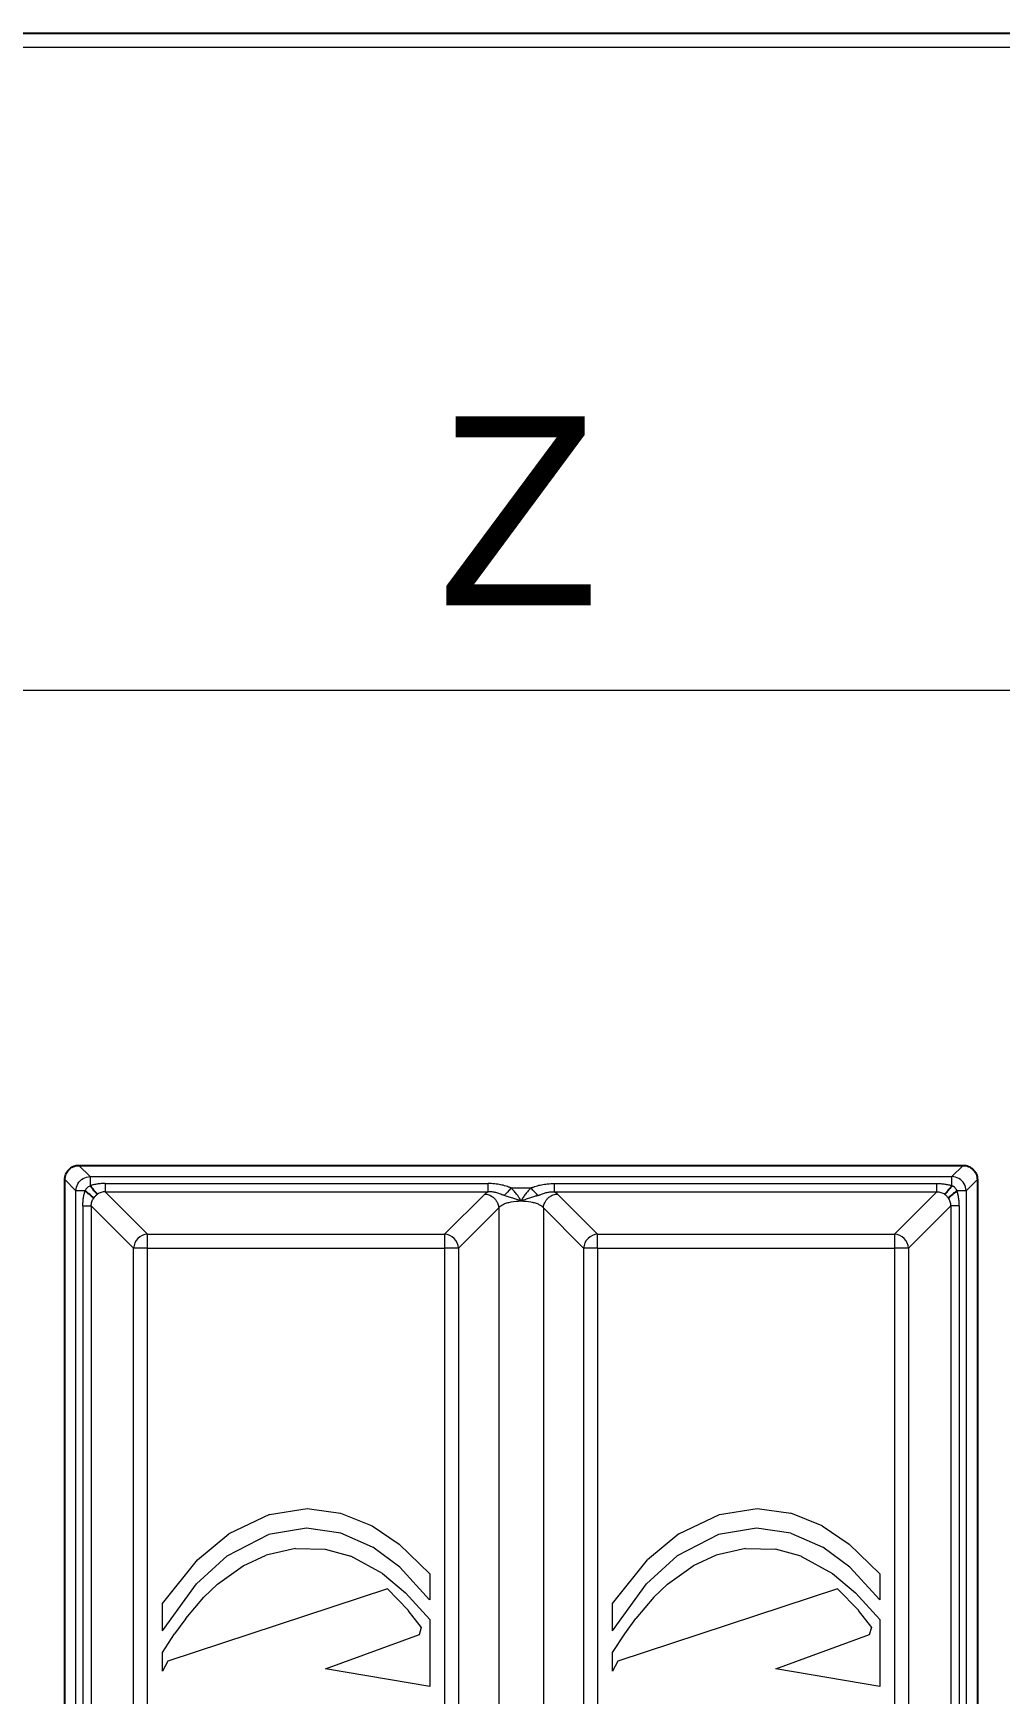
# Model space of a CAD drawing. Header units: millimetres. Extents: x 0 to 1486, y 0 to 1051.
# Drawn here: x 238 to 271.6, y 357.2 to 414.9 of the extents above; entities that cross this region are included whole.
import ezdxf

# ---------------------------------------------------------------- set-up
doc = ezdxf.new("R2010")
doc.units = ezdxf.units.MM
doc.header["$LTSCALE"] = 1.25
for name, color, linetype, lineweight, true_color in [('Bemaßungen(DIN)', 7, 'Continuous', 5, 0x262659), ('Detailkreislinien(DIN)', 7, 'Continuous', 9, 0x262659), ('Sichtbare Kanten(DIN)', 7, 'Continuous', 25, 0x262659), ('Sichtbare tangentiale Kanten(DIN)', 7, 'Continuous', 15, 0x1a1a3e), ('Skizziergeometrie(DIN)', 7, 'Continuous', 9, 0x262659)]:
    doc.layers.add(name, color=color, linetype=linetype, lineweight=lineweight, true_color=true_color)
doc.styles.add('Aktuell-DINGroßer Text', font='arial.ttf')
doc.dimstyles.new('STANDARD-DIN', dxfattribs={"dimscale": 1.25, "dimtxt": 5.25, "dimasz": 2.5, "dimexe": 3.175, "dimexo": 0, "dimgap": 0.8, "dimtad": 1, "dimrnd": 1e-08, "dimtxsty": 'Aktuell-DINGroßer Text', "dimcen": 0.09, "dimdle": 10, "dimclrd": 256, "dimclre": 256, "dimclrt": 256, "dimazin": 2, "dimtfac": 0.666667, "dimtmove": 0, "dimatfit": 3, "dimfxl": 1, "dimtolj": 1, "dimlwd": 25, "dimlwe": 25, "dimarcsym": 0})

# ---------------------------------------------------------------- blocks, each defined once
blk = doc.blocks.new('2DDetail0')
at = {"layer": 'Detailkreislinien(DIN)', "flags": 128}
blk.add_lwpolyline([(180.526, 245.112), (227.022, 245.112), (227.022, 313.674), (180.526, 313.674), (180.526, 245.112)], dxfattribs=at)
at = {"layer": 'Detailkreislinien(DIN)', "insert": (201.684, 316.049), "char_height": 5.25, "attachment_point": 7, "style": 'Aktuell-DINGroßer Text'}
blk.add_mtext('Z', dxfattribs=at)
blk = doc.blocks.new('_DotSmall')
at = {"color": 0, "linetype": 'ByBlock', "const_width": 0.5}
blk.add_lwpolyline([(-0.0625, 0, 1), (0.0625, 0, 1)], format="xyb", close=True, dxfattribs=at)
blk = doc.blocks.new('*D136')
at = {"layer": 'Bemaßungen(DIN)', "color": 250, "linetype": 'Continuous', "lineweight": 25, "true_color": 0x3f3f3f, "transparency": 16777216}
for p, q in [((208.748, 414.949), (151.03, 414.949)), ((154.998, 349.649), (154.998, 411.824)), ((254.998, 349.649), (151.03, 349.649))]:
    blk.add_line(p, q, dxfattribs=at)
at = {"layer": 'Bemaßungen(DIN)', "color": 250, "linetype": 'Continuous', "true_color": 0x3f3f3f, "transparency": 16777216}
blk.add_solid([(154.478, 411.824), (155.519, 411.824), (154.998, 414.949)], dxfattribs=at)
at = {"layer": 'Defpoints', "color": 0, "linetype": 'Continuous', "transparency": 16777216}
for p in [(154.998, 414.949), (208.748, 414.949), (254.998, 349.649)]:
    blk.add_point(p, dxfattribs=at)
at = {"layer": 'Bemaßungen(DIN)', "color": 250, "linetype": 'Continuous', "lineweight": 25, "true_color": 0x3f3f3f, "transparency": 16777216, "xscale": 3.125, "yscale": 3.125, "zscale": 3.125, "rotation": 270}
blk.add_blockref('_DotSmall', (154.998, 349.649), dxfattribs=at)
at = {"layer": 'Bemaßungen(DIN)', "color": 179, "linetype": 'Continuous', "lineweight": 25, "true_color": 0x262659, "transparency": 16777216, "insert": (146.111, 373.77), "char_height": 6.5625, "attachment_point": 1, "rotation": 90, "style": 'Aktuell-DINGroßer Text'}
blk.add_mtext('\\A1;65,3', dxfattribs=at)

msp = doc.modelspace()

# ---------------------------------------------------------------- linework, layer by layer
at = {"layer": 'Sichtbare Kanten(DIN)'}
for p, q in [((208.7485, 414.9489), (1080.7485, 414.9489)), ((239.6286, 375.5839), (270.3683, 375.5839)), ((239.1335, 324.209), (239.1335, 375.0887)), ((270.8635, 375.0887), (270.8635, 324.209))]:
    msp.add_line(p, q, dxfattribs=at)
for points, knots in [([(239.1335, 375.0887), (239.1335, 375.1527), (239.1459, 375.2171), (239.1937, 375.335), (239.2287, 375.3887), (239.3168, 375.4796), (239.3697, 375.5163), (239.4593, 375.5557), (239.4923, 375.5662), (239.5597, 375.5803), (239.5942, 375.5839), (239.6286, 375.5839)], [0, 0, 0, 0, 0.019193526, 0.019193526, 0.038166014, 0.038166014, 0.057250771, 0.057250771, 0.067667509, 0.067667509, 0.078108379, 0.078108379, 0.078108379, 0.078108379]), ([(270.3683, 375.5839), (270.4323, 375.5839), (270.4967, 375.5714), (270.6146, 375.5237), (270.6683, 375.4887), (270.7592, 375.4006), (270.7959, 375.3476), (270.8353, 375.258), (270.8458, 375.225), (270.8598, 375.1577), (270.8635, 375.1232), (270.8635, 375.0887)], [0, 0, 0, 0, 0.019193526, 0.019193526, 0.038166014, 0.038166014, 0.057250771, 0.057250771, 0.067667509, 0.067667509, 0.078108379, 0.078108379, 0.078108379, 0.078108379]), ([(240.0187, 374.8777), (240.0304, 374.8618), (240.042, 374.8462), (240.0536, 374.831), (240.0681, 374.8119), (240.0825, 374.7934), (240.0965, 374.7756), (240.105, 374.7649), (240.1133, 374.7546), (240.1215, 374.7445), (240.1379, 374.7243), (240.1537, 374.7054), (240.1687, 374.6881), (240.1838, 374.6708), (240.198, 374.655), (240.2112, 374.641), (240.2178, 374.634), (240.2241, 374.6275), (240.2302, 374.6215), (240.2402, 374.6114), (240.2495, 374.6026), (240.2579, 374.5953), (240.2647, 374.5894), (240.2708, 374.5845), (240.2763, 374.5805)], [-1.0769104, -1.0769104, -1.0769104, -1.0769104, -0.9572537, -0.9572537, -0.9572537, -0.8077, -0.8077, -0.8077, -0.7179403, -0.7179403, -0.7179403, -0.5384552, -0.5384552, -0.5384552, -0.3589701, -0.3589701, -0.3589701, -0.2692104, -0.2692104, -0.2692104, -0.1196567, -0.1196567, -0.1196567, 0, 0, 0, 0]), ([(269.9782, 374.8777), (269.9666, 374.8618), (269.9549, 374.8462), (269.9433, 374.831), (269.9288, 374.8119), (269.9145, 374.7934), (269.9004, 374.7756), (269.892, 374.7649), (269.8836, 374.7546), (269.8754, 374.7445), (269.859, 374.7243), (269.8432, 374.7054), (269.8282, 374.6881), (269.8131, 374.6708), (269.7989, 374.655), (269.7857, 374.641), (269.7791, 374.634), (269.7728, 374.6275), (269.7668, 374.6215), (269.7567, 374.6114), (269.7474, 374.6026), (269.739, 374.5953), (269.7323, 374.5894), (269.7261, 374.5845), (269.7206, 374.5805)], [-1.0769104, -1.0769104, -1.0769104, -1.0769104, -0.9572537, -0.9572537, -0.9572537, -0.8077, -0.8077, -0.8077, -0.7179403, -0.7179403, -0.7179403, -0.5384552, -0.5384552, -0.5384552, -0.3589701, -0.3589701, -0.3589701, -0.2692104, -0.2692104, -0.2692104, -0.1196567, -0.1196567, -0.1196567, 0, 0, 0, 0]), ([(239.8397, 374.6986), (239.8555, 374.687), (239.8711, 374.6753), (239.8864, 374.6637), (239.9054, 374.6492), (239.924, 374.6349), (239.9417, 374.6208), (239.9524, 374.6124), (239.9628, 374.604), (239.9728, 374.5958), (239.993, 374.5794), (240.0119, 374.5636), (240.0292, 374.5486), (240.0466, 374.5335), (240.0623, 374.5193), (240.0763, 374.5061), (240.0833, 374.4995), (240.0898, 374.4932), (240.0959, 374.4872), (240.1059, 374.4771), (240.1147, 374.4678), (240.122, 374.4594), (240.1279, 374.4527), (240.1328, 374.4465), (240.1368, 374.441)], [-1.0769104, -1.0769104, -1.0769104, -1.0769104, -0.9572537, -0.9572537, -0.9572537, -0.8077, -0.8077, -0.8077, -0.7179403, -0.7179403, -0.7179403, -0.5384552, -0.5384552, -0.5384552, -0.3589701, -0.3589701, -0.3589701, -0.2692104, -0.2692104, -0.2692104, -0.1196567, -0.1196567, -0.1196567, 0, 0, 0, 0]), ([(270.1573, 374.6986), (270.1414, 374.687), (270.1258, 374.6753), (270.1106, 374.6637), (270.0915, 374.6492), (270.073, 374.6349), (270.0552, 374.6208), (270.0445, 374.6124), (270.0342, 374.604), (270.0241, 374.5958), (270.0039, 374.5794), (269.985, 374.5636), (269.9677, 374.5486), (269.9504, 374.5335), (269.9346, 374.5193), (269.9206, 374.5061), (269.9136, 374.4995), (269.9071, 374.4932), (269.9011, 374.4872), (269.891, 374.4771), (269.8822, 374.4678), (269.8749, 374.4594), (269.869, 374.4527), (269.8641, 374.4465), (269.8601, 374.441)], [-1.0769104, -1.0769104, -1.0769104, -1.0769104, -0.9572537, -0.9572537, -0.9572537, -0.8077, -0.8077, -0.8077, -0.7179403, -0.7179403, -0.7179403, -0.5384552, -0.5384552, -0.5384552, -0.3589701, -0.3589701, -0.3589701, -0.2692104, -0.2692104, -0.2692104, -0.1196567, -0.1196567, -0.1196567, 0, 0, 0, 0])]:
    msp.add_open_spline(points, degree=3, knots=knots, dxfattribs=at)
at = {"layer": 'Sichtbare tangentiale Kanten(DIN)'}
for p, q in [((1080.7485, 414.4489), (208.7485, 414.4489)), ((239.6286, 375.5839), (240.0187, 375.1938)), ((270.3683, 375.5839), (269.9782, 375.1938)), ((239.1335, 375.0887), (239.5236, 374.6986)), ((240.0187, 375.1938), (269.9782, 375.1938)), ((240.5416, 374.9529), (253.85, 374.9529)), ((240.5416, 374.9529), (240.5416, 374.6613)), ((253.85, 374.6613), (253.85, 374.9529)), ((254.651, 374.7977), (255.3458, 374.7977)), ((256.147, 374.9529), (269.4553, 374.9529)), ((256.147, 374.9529), (256.147, 374.6613)), ((269.4553, 374.6613), (269.4553, 374.9529)), ((270.8635, 375.0887), (270.4734, 374.6986)), ((239.5236, 324.5991), (239.5236, 374.6986)), ((239.8397, 374.6986), (239.5236, 374.6986)), ((239.7644, 374.1758), (239.7644, 325.122)), ((239.7644, 374.1758), (240.056, 374.1758)), ((240.056, 374.1758), (241.5271, 372.7047)), ((240.056, 374.1758), (240.056, 325.122)), ((240.5416, 374.6613), (242.0126, 373.1903)), ((240.5416, 374.6613), (253.85, 374.6613)), ((252.3365, 373.1903), (253.7361, 374.588)), ((256.147, 374.6613), (269.4553, 374.6613)), ((257.6604, 373.1903), (256.2608, 374.588)), ((269.4553, 374.6613), (267.9843, 373.1903)), ((269.9409, 374.1758), (268.4699, 372.7047)), ((269.9409, 374.1758), (269.9409, 325.122)), ((270.2325, 374.1758), (269.9409, 374.1758)), ((270.2325, 374.1758), (270.2325, 325.122)), ((270.4734, 374.6986), (270.4734, 324.5991)), ((252.8221, 372.7047), (254.2216, 374.1024)), ((254.2216, 374.1024), (254.2216, 325.1953)), ((255.7753, 374.1024), (255.7753, 325.1953)), ((257.1749, 372.7047), (255.7753, 374.1024)), ((242.0126, 373.1903), (252.3365, 373.1903)), ((242.0126, 372.7047), (242.0126, 373.1903)), ((252.3365, 373.1903), (252.3365, 372.7047)), ((257.6604, 372.7047), (257.6604, 373.1903)), ((257.6604, 373.1903), (267.9843, 373.1903)), ((267.9843, 373.1903), (267.9843, 372.7047)), ((242.0126, 372.7047), (241.5271, 372.7047)), ((241.5271, 326.593), (241.5271, 372.7047)), ((242.0126, 372.7047), (252.3365, 372.7047)), ((242.0126, 326.593), (242.0126, 372.7047)), ((252.3365, 372.7047), (252.3365, 326.593)), ((252.8221, 372.7047), (252.3365, 372.7047)), ((252.8221, 372.7047), (252.8221, 326.593)), ((257.1749, 372.7047), (257.1749, 326.593)), ((257.6604, 372.7047), (257.1749, 372.7047)), ((257.6604, 372.7047), (267.9843, 372.7047)), ((257.6604, 372.7047), (257.6604, 326.593)), ((267.9843, 372.7047), (267.9843, 326.593)), ((268.4699, 372.7047), (267.9843, 372.7047)), ((268.4699, 372.7047), (268.4699, 326.593))]:
    msp.add_line(p, q, dxfattribs=at)
for centre, major_axis, ratio, start_param, end_param in [((254.6511, 374.7977), (-0.3343, -0.3717), 0.0000692, 4.7125872, 5.493443), ((255.3457, 374.7976), (-0.3344, 0.3717), 0.0000692, 3.9311732, 4.7123471), ((254.7928, 374.5295), (1.094, 0.0179), 0.2634519, 2.6053414, 2.8754525), ((255.2041, 374.5295), (1.094, -0.0179), 0.2634519, 0.2661401, 0.5362513), ((242.0126, 372.7047), (0.3536, 0.3536), 0.9446321, 0.8138776, 2.327715), ((252.3365, 372.7047), (-0.3533, 0.3538), 0.9445654, 3.9561594, 5.4699263), ((257.6604, 372.7047), (-0.3533, -0.3538), 0.9445654, 3.9548516, 5.4686186), ((267.9843, 372.7047), (-0.3536, 0.3536), 0.9446321, 3.9554703, 5.4693077)]:
    msp.add_ellipse(centre, major_axis=major_axis, ratio=ratio, start_param=start_param, end_param=end_param, dxfattribs=at)
for points in [[(239.5236, 374.6986), (239.5249, 374.7843), (239.5728, 374.9554), (239.7619, 375.1445), (239.933, 375.1924), (240.0187, 375.1938)], [(270.4734, 374.6986), (270.472, 374.7843), (270.4241, 374.9554), (270.235, 375.1445), (270.0639, 375.1924), (269.9782, 375.1938)]]:
    msp.add_open_spline(points, degree=3, dxfattribs=at)
for points, knots in [([(239.8397, 374.6986), (239.848, 374.7157), (239.8669, 374.7511), (239.9079, 374.8041), (239.9626, 374.8484), (239.9996, 374.8683), (240.0187, 374.8777)], [0, 0, 0, 0, 0.06385433, 0.1271103, 0.18750841, 0.25908506, 0.25908506, 0.25908506, 0.25908506]), ([(240.0187, 375.1938), (240.0187, 375.1872), (240.0187, 375.1568), (240.0187, 375.0657), (240.0187, 374.9643), (240.0187, 374.8981), (240.0187, 374.8777)], [0, 0, 0, 0, 0.14235484, 0.28470968, 0.42706452, 0.48919907, 0.48919907, 0.48919907, 0.48919907]), ([(240.5416, 374.9529), (240.5299, 374.9528), (240.5182, 374.9528), (240.5065, 374.9526), (240.4948, 374.9524), (240.4831, 374.9521), (240.4715, 374.9516), (240.4482, 374.9508), (240.425, 374.9496), (240.4019, 374.948), (240.3559, 374.9448), (240.3105, 374.9399), (240.2664, 374.9335), (240.2221, 374.9271), (240.1791, 374.9191), (240.1377, 374.9097), (240.117, 374.905), (240.0968, 374.9), (240.0769, 374.8946), (240.067, 374.892), (240.0572, 374.8892), (240.0475, 374.8864), (240.0378, 374.8835), (240.0282, 374.8806), (240.0187, 374.8777)], [0, 0, 0, 0, 0.03321382, 0.03321382, 0.03321382, 0.06641125, 0.06641125, 0.06641125, 0.13277377, 0.13277377, 0.13277377, 0.26517816, 0.26517816, 0.26517816, 0.3981672, 0.3981672, 0.3981672, 0.46455773, 0.46455773, 0.46455773, 0.4977404, 0.4977404, 0.4977404, 0.53089995, 0.53089995, 0.53089995, 0.53089995]), ([(254.651, 374.7977), (254.644, 374.8005), (254.637, 374.8032), (254.63, 374.806), (254.623, 374.8087), (254.616, 374.8115), (254.6089, 374.8142), (254.5948, 374.8197), (254.5805, 374.8251), (254.566, 374.8304), (254.5372, 374.841), (254.5077, 374.8512), (254.4774, 374.8609), (254.4741, 374.8619), (254.4708, 374.863), (254.4674, 374.864), (254.4092, 374.8822), (254.3478, 374.8982), (254.2833, 374.9113), (254.2204, 374.9241), (254.1546, 374.9341), (254.087, 374.941), (254.0824, 374.9415), (254.0777, 374.942), (254.073, 374.9424), (254.0365, 374.9459), (253.9995, 374.9485), (253.9622, 374.9503), (253.9436, 374.9512), (253.9249, 374.9518), (253.9062, 374.9522), (253.8875, 374.9526), (253.8687, 374.9527), (253.85, 374.9529)], [0, 0, 0, 0, 0.02582867, 0.02582867, 0.02582867, 0.05159429, 0.05159429, 0.05159429, 0.10298265, 0.10298265, 0.10298265, 0.20556131, 0.20556131, 0.20556131, 0.21674073, 0.21674073, 0.21674073, 0.4126769, 0.4126769, 0.4126769, 0.60355799, 0.60355799, 0.60355799, 0.61667445, 0.61667445, 0.61667445, 0.71946381, 0.71946381, 0.71946381, 0.77085238, 0.77085238, 0.77085238, 0.82223246, 0.82223246, 0.82223246, 0.82223246]), ([(254.9985, 374.3455), (254.9928, 374.356), (254.987, 374.3664), (254.981, 374.3767), (254.9751, 374.3871), (254.969, 374.3973), (254.9629, 374.4076), (254.9506, 374.428), (254.9381, 374.4483), (254.9253, 374.4685), (254.9076, 374.4966), (254.8894, 374.5246), (254.87, 374.5515), (254.8615, 374.5633), (254.8528, 374.575), (254.8441, 374.5865), (254.8151, 374.6246), (254.7846, 374.6614), (254.7524, 374.6967), (254.7363, 374.7144), (254.7198, 374.7316), (254.7029, 374.7485), (254.6945, 374.7569), (254.686, 374.7652), (254.6773, 374.7734), (254.6686, 374.7816), (254.6598, 374.7896), (254.651, 374.7977)], [0, 0, 0, 0, 0.03587341, 0.03587341, 0.03587341, 0.0717053, 0.0717053, 0.0717053, 0.1433193, 0.1433193, 0.1433193, 0.24303135, 0.24303135, 0.24303135, 0.28653169, 0.28653169, 0.28653169, 0.42986377, 0.42986377, 0.42986377, 0.50150274, 0.50150274, 0.50150274, 0.53727845, 0.53727845, 0.53727845, 0.57301031, 0.57301031, 0.57301031, 0.57301031]), ([(255.3458, 374.7977), (255.337, 374.7896), (255.3282, 374.7816), (255.3195, 374.7734), (255.3108, 374.7652), (255.3023, 374.7569), (255.2938, 374.7484), (255.2769, 374.7316), (255.2604, 374.7143), (255.2444, 374.6967), (255.2111, 374.6601), (255.1796, 374.622), (255.1498, 374.5825), (255.122, 374.5457), (255.0966, 374.5071), (255.0719, 374.4683), (255.059, 374.4482), (255.0464, 374.4279), (255.0341, 374.4075), (255.0279, 374.3973), (255.0218, 374.387), (255.0159, 374.3767), (255.0099, 374.3664), (255.0042, 374.356), (254.9985, 374.3455)], [0, 0, 0, 0, 0.03572786, 0.03572786, 0.03572786, 0.07149696, 0.07149696, 0.07149696, 0.14312065, 0.14312065, 0.14312065, 0.29141532, 0.29141532, 0.29141532, 0.4296401, 0.4296401, 0.4296401, 0.50120872, 0.50120872, 0.50120872, 0.53702595, 0.53702595, 0.53702595, 0.57289689, 0.57289689, 0.57289689, 0.57289689]), ([(255.3458, 374.7977), (255.3528, 374.8005), (255.3597, 374.8032), (255.3667, 374.806), (255.3737, 374.8087), (255.3808, 374.8115), (255.3879, 374.8142), (255.402, 374.8197), (255.4163, 374.8251), (255.4308, 374.8304), (255.4596, 374.841), (255.4892, 374.8512), (255.5195, 374.8609), (255.5228, 374.8619), (255.5261, 374.8629), (255.5294, 374.864), (255.5876, 374.8821), (255.649, 374.8982), (255.7135, 374.9113), (255.7764, 374.9241), (255.8422, 374.9341), (255.9098, 374.941), (255.9145, 374.9415), (255.9192, 374.942), (255.9238, 374.9424), (255.9604, 374.9459), (255.9974, 374.9485), (256.0347, 374.9503), (256.0533, 374.9512), (256.072, 374.9518), (256.0907, 374.9522), (256.1095, 374.9526), (256.1282, 374.9527), (256.147, 374.9529)], [0, 0, 0, 0, 0.02583351, 0.02583351, 0.02583351, 0.05160361, 0.05160361, 0.05160361, 0.10300036, 0.10300036, 0.10300036, 0.20559562, 0.20559562, 0.20559562, 0.21673382, 0.21673382, 0.21673382, 0.41266739, 0.41266739, 0.41266739, 0.60358148, 0.60358148, 0.60358148, 0.61677746, 0.61677746, 0.61677746, 0.71958411, 0.71958411, 0.71958411, 0.77098124, 0.77098124, 0.77098124, 0.82236981, 0.82236981, 0.82236981, 0.82236981]), ([(269.4553, 374.9529), (269.4671, 374.9528), (269.4787, 374.9528), (269.4904, 374.9526), (269.5021, 374.9524), (269.5138, 374.9521), (269.5254, 374.9516), (269.5487, 374.9508), (269.572, 374.9496), (269.595, 374.948), (269.6411, 374.9448), (269.6865, 374.9399), (269.7305, 374.9335), (269.7748, 374.9271), (269.8178, 374.9191), (269.8592, 374.9097), (269.8799, 374.905), (269.9001, 374.9), (269.92, 374.8946), (269.9299, 374.892), (269.9397, 374.8892), (269.9494, 374.8864), (269.9591, 374.8835), (269.9687, 374.8806), (269.9782, 374.8777)], [0, 0, 0, 0, 0.03321382, 0.03321382, 0.03321382, 0.06641125, 0.06641125, 0.06641125, 0.13277377, 0.13277377, 0.13277377, 0.26517816, 0.26517816, 0.26517816, 0.3981672, 0.3981672, 0.3981672, 0.46455773, 0.46455773, 0.46455773, 0.4977404, 0.4977404, 0.4977404, 0.53089995, 0.53089995, 0.53089995, 0.53089995]), ([(269.9782, 374.8777), (269.9782, 374.8981), (269.9782, 374.9643), (269.9782, 375.0657), (269.9782, 375.1568), (269.9782, 375.1872), (269.9782, 375.1938)], [-0.48919907, -0.48919907, -0.48919907, -0.48919907, -0.42706452, -0.28470968, -0.14235484, 0, 0, 0, 0]), ([(270.1573, 374.6986), (270.1489, 374.7157), (270.13, 374.7511), (270.089, 374.8041), (270.0344, 374.8484), (269.9973, 374.8683), (269.9782, 374.8777)], [0, 0, 0, 0, 0.06385433, 0.1271103, 0.18750841, 0.25908506, 0.25908506, 0.25908506, 0.25908506]), ([(239.7644, 374.1758), (239.7645, 374.1875), (239.7646, 374.1991), (239.7648, 374.2108), (239.7649, 374.2225), (239.7653, 374.2342), (239.7657, 374.2458), (239.7665, 374.2691), (239.7677, 374.2924), (239.7693, 374.3154), (239.7726, 374.3615), (239.7774, 374.4069), (239.7838, 374.4509), (239.7902, 374.4952), (239.7982, 374.5382), (239.8076, 374.5796), (239.8123, 374.6003), (239.8174, 374.6205), (239.8227, 374.6404), (239.8254, 374.6503), (239.8281, 374.6601), (239.8309, 374.6698), (239.8338, 374.6795), (239.8367, 374.6891), (239.8397, 374.6986)], [0, 0, 0, 0, 0.03321382, 0.03321382, 0.03321382, 0.06641125, 0.06641125, 0.06641125, 0.13277377, 0.13277377, 0.13277377, 0.26517816, 0.26517816, 0.26517816, 0.3981672, 0.3981672, 0.3981672, 0.46455773, 0.46455773, 0.46455773, 0.4977404, 0.4977404, 0.4977404, 0.53089997, 0.53089997, 0.53089997, 0.53089997]), ([(240.056, 374.1758), (240.0535, 374.225), (240.0655, 374.3213), (240.1094, 374.4036), (240.1368, 374.441)], [0, 0, 0, 0, 0.14249094, 0.285274, 0.285274, 0.285274, 0.285274]), ([(240.1368, 374.441), (240.1559, 374.4669), (240.1986, 374.5178), (240.2494, 374.5607), (240.2763, 374.5805)], [0, 0, 0, 0, 0.09759049, 0.19891575, 0.19891575, 0.19891575, 0.19891575]), ([(240.5416, 374.6613), (240.4923, 374.6638), (240.396, 374.6519), (240.3137, 374.6079), (240.2763, 374.5805)], [0, 0, 0, 0, 0.14249094, 0.285274, 0.285274, 0.285274, 0.285274]), ([(253.7361, 374.588), (253.7478, 374.5873), (253.7594, 374.5862), (253.7711, 374.5847), (253.7944, 374.5817), (253.8176, 374.577), (253.8404, 374.5707), (253.8661, 374.5636), (253.8913, 374.5545), (253.9158, 374.5434), (253.9565, 374.5249), (253.995, 374.501), (254.0299, 374.4726), (254.0439, 374.4612), (254.0573, 374.4491), (254.07, 374.4364), (254.0828, 374.4236), (254.0948, 374.4102), (254.1062, 374.3963), (254.1289, 374.3683), (254.1488, 374.3381), (254.1653, 374.3063), (254.1694, 374.2983), (254.1733, 374.2903), (254.177, 374.2821), (254.1881, 374.2577), (254.1972, 374.2324), (254.2043, 374.2068), (254.2106, 374.1839), (254.2153, 374.1608), (254.2183, 374.1374), (254.2198, 374.1258), (254.2209, 374.1141), (254.2216, 374.1024)], [-1.5137969, -1.5137969, -1.5137969, -1.5137969, -1.4417114, -1.4417114, -1.4417114, -1.2975402, -1.2975402, -1.2975402, -1.1353545, -1.1353545, -1.1353545, -0.8650268, -0.8650268, -0.8650268, -0.7568985, -0.7568985, -0.7568985, -0.6487701, -0.6487701, -0.6487701, -0.4325134, -0.4325134, -0.4325134, -0.3784425, -0.3784425, -0.3784425, -0.2162567, -0.2162567, -0.2162567, -0.0720856, -0.0720856, -0.0720856, 0, 0, 0, 0]), ([(254.4157, 374.536), (254.4084, 374.5384), (254.4012, 374.5408), (254.3941, 374.5431), (254.3871, 374.5455), (254.3801, 374.5479), (254.3734, 374.5503), (254.3598, 374.555), (254.3467, 374.5597), (254.3339, 374.5644), (254.3057, 374.5748), (254.2793, 374.5849), (254.2534, 374.5943), (254.2088, 374.6106), (254.166, 374.625), (254.1228, 374.6362), (254.0808, 374.6472), (254.0386, 374.6551), (253.996, 374.6596), (253.9702, 374.6623), (253.9443, 374.6637), (253.9184, 374.6639), (253.907, 374.664), (253.8955, 374.6638), (253.8841, 374.6634), (253.8727, 374.6629), (253.8613, 374.6621), (253.85, 374.6613)], [0, 0, 0, 0, 0.01897293, 0.01897293, 0.01897293, 0.03796717, 0.03796717, 0.03796717, 0.0760056, 0.0760056, 0.0760056, 0.16042953, 0.16042953, 0.16042953, 0.30545971, 0.30545971, 0.30545971, 0.44674817, 0.44674817, 0.44674817, 0.53248555, 0.53248555, 0.53248555, 0.57052339, 0.57052339, 0.57052339, 0.60860904, 0.60860904, 0.60860904, 0.60860904]), ([(254.2216, 374.1024), (254.2428, 374.1368), (254.2785, 374.1697), (254.3265, 374.1994), (254.3425, 374.2093), (254.3598, 374.2189), (254.3785, 374.228), (254.4158, 374.2463), (254.4583, 374.2629), (254.5049, 374.2775), (254.5515, 374.292), (254.6023, 374.3045), (254.6557, 374.3146), (254.7625, 374.3348), (254.8803, 374.3455), (254.9985, 374.3455)], [-3.6908115, -3.6908115, -3.6908115, -3.6908115, -3.4165011, -3.4165011, -3.4165011, -3.3249583, -3.3249583, -3.3249583, -3.1418909, -3.1418909, -3.1418909, -2.9591052, -2.9591052, -2.9591052, -2.5932521, -2.5932521, -2.5932521, -2.5932521]), ([(254.9985, 374.3455), (254.8964, 374.3812), (254.7328, 374.4323), (254.5494, 374.4919), (254.4587, 374.5221), (254.4157, 374.536)], [0, 0, 0, 0, 0.26896939, 0.45156772, 0.63416606, 0.63416606, 0.63416606, 0.63416606]), ([(255.5812, 374.536), (255.5719, 374.5329), (255.5624, 374.5299), (255.5529, 374.5268), (255.5433, 374.5237), (255.5336, 374.5205), (255.5238, 374.5173), (255.5042, 374.5108), (255.484, 374.5042), (255.4631, 374.4973), (255.42, 374.4831), (255.3738, 374.4679), (255.3234, 374.4518), (255.2764, 374.4367), (255.2257, 374.4208), (255.1723, 374.4036), (255.1446, 374.3947), (255.1162, 374.3854), (255.0871, 374.3757), (255.0727, 374.3709), (255.058, 374.366), (255.0432, 374.3609), (255.0284, 374.3559), (255.0134, 374.3507), (254.9985, 374.3455)], [0, 0, 0, 0, 0.0397614, 0.0397614, 0.0397614, 0.07945706, 0.07945706, 0.07945706, 0.15871475, 0.15871475, 0.15871475, 0.32258972, 0.32258972, 0.32258972, 0.47589741, 0.47589741, 0.47589741, 0.55516807, 0.55516807, 0.55516807, 0.59470835, 0.59470835, 0.59470835, 0.63418302, 0.63418302, 0.63418302, 0.63418302]), ([(254.9985, 374.3455), (255.1166, 374.3455), (255.2344, 374.3348), (255.3412, 374.3146), (255.3946, 374.3045), (255.4454, 374.292), (255.492, 374.2775), (255.5387, 374.2629), (255.5811, 374.2463), (255.6184, 374.228), (255.6371, 374.2189), (255.6544, 374.2093), (255.6704, 374.1994), (255.7184, 374.1697), (255.7541, 374.1368), (255.7753, 374.1024)], [-2.5932521, -2.5932521, -2.5932521, -2.5932521, -2.2273989, -2.2273989, -2.2273989, -2.0446132, -2.0446132, -2.0446132, -1.8615458, -1.8615458, -1.8615458, -1.770003, -1.770003, -1.770003, -1.4956926, -1.4956926, -1.4956926, -1.4956926]), ([(255.5812, 374.536), (255.5885, 374.5383), (255.5957, 374.5407), (255.6028, 374.5431), (255.6099, 374.5455), (255.6168, 374.5478), (255.6236, 374.5502), (255.6372, 374.555), (255.6503, 374.5597), (255.663, 374.5644), (255.6912, 374.5747), (255.7176, 374.5848), (255.7435, 374.5943), (255.788, 374.6106), (255.8309, 374.625), (255.874, 374.6362), (255.916, 374.6472), (255.9583, 374.6551), (256.0008, 374.6596), (256.0267, 374.6623), (256.0526, 374.6637), (256.0785, 374.6639), (256.0899, 374.664), (256.1014, 374.6638), (256.1128, 374.6634), (256.1242, 374.6629), (256.1356, 374.6621), (256.147, 374.6613)], [0, 0, 0, 0, 0.01897228, 0.01897228, 0.01897228, 0.03796594, 0.03796594, 0.03796594, 0.07600353, 0.07600353, 0.07600353, 0.16039524, 0.16039524, 0.16039524, 0.30539712, 0.30539712, 0.30539712, 0.44668431, 0.44668431, 0.44668431, 0.53247752, 0.53247752, 0.53247752, 0.57051482, 0.57051482, 0.57051482, 0.60860001, 0.60860001, 0.60860001, 0.60860001]), ([(255.7753, 374.1024), (255.776, 374.1141), (255.7771, 374.1258), (255.7786, 374.1374), (255.7816, 374.1608), (255.7863, 374.1839), (255.7926, 374.2068), (255.7997, 374.2324), (255.8088, 374.2577), (255.8199, 374.2821), (255.8236, 374.2903), (255.8275, 374.2983), (255.8316, 374.3063), (255.8481, 374.3381), (255.868, 374.3683), (255.8907, 374.3963), (255.9021, 374.4102), (255.9142, 374.4236), (255.9269, 374.4364), (255.9396, 374.4491), (255.953, 374.4612), (255.967, 374.4726), (256.0019, 374.501), (256.0404, 374.5249), (256.0812, 374.5434), (256.1056, 374.5545), (256.1308, 374.5636), (256.1565, 374.5707), (256.1793, 374.577), (256.2025, 374.5817), (256.2258, 374.5847), (256.2375, 374.5862), (256.2492, 374.5873), (256.2608, 374.588)], [-1.5137969, -1.5137969, -1.5137969, -1.5137969, -1.4417114, -1.4417114, -1.4417114, -1.2975402, -1.2975402, -1.2975402, -1.1353545, -1.1353545, -1.1353545, -1.0812835, -1.0812835, -1.0812835, -0.8650268, -0.8650268, -0.8650268, -0.7568985, -0.7568985, -0.7568985, -0.6487701, -0.6487701, -0.6487701, -0.3784425, -0.3784425, -0.3784425, -0.2162567, -0.2162567, -0.2162567, -0.0720856, -0.0720856, -0.0720856, 0, 0, 0, 0]), ([(269.4553, 374.6613), (269.5046, 374.6638), (269.6009, 374.6519), (269.6832, 374.6079), (269.7206, 374.5805)], [0, 0, 0, 0, 0.14249094, 0.285274, 0.285274, 0.285274, 0.285274]), ([(269.8601, 374.441), (269.841, 374.4669), (269.7983, 374.5178), (269.7475, 374.5607), (269.7206, 374.5805)], [0, 0, 0, 0, 0.09759049, 0.19891575, 0.19891575, 0.19891575, 0.19891575]), ([(269.9409, 374.1758), (269.9434, 374.225), (269.9315, 374.3213), (269.8875, 374.4036), (269.8601, 374.441)], [0, 0, 0, 0, 0.14249094, 0.285274, 0.285274, 0.285274, 0.285274]), ([(270.4734, 374.6986), (270.4708, 374.6986), (270.467, 374.6986), (270.4621, 374.6986), (270.4552, 374.6986), (270.4461, 374.6986), (270.4348, 374.6986), (270.4298, 374.6986), (270.4243, 374.6986), (270.4184, 374.6986), (270.4016, 374.6986), (270.3816, 374.6986), (270.3588, 374.6986), (270.3428, 374.6986), (270.3253, 374.6986), (270.3068, 374.6986), (270.2899, 374.6986), (270.272, 374.6986), (270.2533, 374.6986), (270.2392, 374.6986), (270.2247, 374.6986), (270.2099, 374.6986), (270.1927, 374.6986), (270.1751, 374.6986), (270.1573, 374.6986)], [0, 0, 0, 0, 0.1366456, 0.1366456, 0.1366456, 0.3250932, 0.3250932, 0.3250932, 0.4099368, 0.4099368, 0.4099368, 0.6502295, 0.6502295, 0.6502295, 0.8198736, 0.8198736, 0.8198736, 0.9753762, 0.9753762, 0.9753762, 1.0931648, 1.0931648, 1.0931648, 1.2298104, 1.2298104, 1.2298104, 1.2298104]), ([(270.2325, 374.1758), (270.2324, 374.1875), (270.2324, 374.1991), (270.2322, 374.2108), (270.232, 374.2225), (270.2317, 374.2342), (270.2312, 374.2458), (270.2304, 374.2691), (270.2292, 374.2924), (270.2276, 374.3154), (270.2244, 374.3615), (270.2195, 374.4069), (270.2131, 374.4509), (270.2067, 374.4952), (270.1987, 374.5382), (270.1893, 374.5796), (270.1846, 374.6003), (270.1796, 374.6205), (270.1742, 374.6404), (270.1716, 374.6503), (270.1688, 374.6601), (270.166, 374.6698), (270.1631, 374.6795), (270.1602, 374.6891), (270.1573, 374.6986)], [0, 0, 0, 0, 0.03321382, 0.03321382, 0.03321382, 0.06641125, 0.06641125, 0.06641125, 0.13277377, 0.13277377, 0.13277377, 0.26517816, 0.26517816, 0.26517816, 0.3981672, 0.3981672, 0.3981672, 0.46455773, 0.46455773, 0.46455773, 0.4977404, 0.4977404, 0.4977404, 0.53089997, 0.53089997, 0.53089997, 0.53089997])]:
    msp.add_open_spline(points, degree=3, knots=knots, dxfattribs=at)
at = {"layer": 'Skizziergeometrie(DIN)'}
for p, q in [((246.2541, 363.4497), (244.8351, 362.77)), ((246.254, 363.4491), (247.56, 363.6488)), ((247.5601, 363.6489), (248.7259, 363.4912)), ((248.7259, 363.4912), (249.8172, 363.0518)), ((260.4831, 362.77), (261.9021, 363.4497)), ((261.902, 363.4491), (263.208, 363.6488)), ((263.2081, 363.6489), (264.3739, 363.4912)), ((265.4652, 363.0518), (264.3739, 363.4912)), ((243.7465, 361.8643), (244.8355, 362.7697)), ((244.7829, 362.0061), (246.2194, 362.7508)), ((247.535, 362.9663), (246.2192, 362.7502)), ((248.731, 362.7908), (247.5345, 362.9666)), ((249.8386, 362.3049), (248.731, 362.7908)), ((249.8177, 363.0519), (250.7605, 362.4173)), ((260.4835, 362.7697), (259.3945, 361.8643)), ((261.8674, 362.7508), (260.4309, 362.0061)), ((263.183, 362.9663), (261.8672, 362.7502)), ((264.379, 362.7908), (263.1825, 362.9666)), ((264.379, 362.7908), (265.4866, 362.3049)), ((265.4657, 363.0519), (266.4085, 362.4173)), ((245.3339, 361.6545), (246.1385, 362.0285)), ((247.1526, 362.2573), (246.1384, 362.0283)), ((247.1526, 362.2573), (248.1921, 362.2395)), ((248.192, 362.2393), (249.084, 361.9966)), ((250.7822, 361.6084), (249.8395, 362.305)), ((250.7604, 362.4176), (251.8212, 361.3786)), ((261.7855, 362.0285), (260.9809, 361.6545)), ((262.8006, 362.2573), (261.7864, 362.0283)), ((262.8006, 362.2573), (263.8401, 362.2395)), ((264.732, 361.9966), (263.84, 362.2393)), ((266.4292, 361.6084), (265.4865, 362.305)), ((267.4692, 361.3786), (266.4084, 362.4176)), ((242.5277, 360.3545), (243.746, 361.8639)), ((243.7117, 361.03), (244.783, 362.0054)), ((244.4477, 361.0275), (245.3333, 361.6541)), ((250.1814, 361.3905), (249.0841, 361.9969)), ((251.8211, 360.4749), (250.7817, 361.6083)), ((258.1757, 360.3545), (259.394, 361.8639)), ((260.43, 362.0054), (259.3587, 361.03)), ((260.0957, 361.0275), (260.9813, 361.6541)), ((264.7311, 361.9969), (265.8284, 361.3905)), ((267.4691, 360.4749), (266.4297, 361.6083)), ((242.528, 359.3947), (243.7113, 361.0304)), ((243.9706, 360.5733), (244.4477, 361.0275)), ((250.1807, 361.3904), (250.9828, 360.7244)), ((251.8215, 361.3789), (251.8215, 360.4749)), ((258.176, 359.3947), (259.3593, 361.0304)), ((260.0957, 361.0275), (259.6186, 360.5733)), ((265.8287, 361.3904), (266.6308, 360.7244)), ((267.4685, 361.3789), (267.4685, 360.4749)), ((242.5285, 359.3949), (242.5285, 360.3549)), ((250.3575, 360.8609), (242.7135, 358.3489)), ((243.3396, 359.8296), (243.9708, 360.573)), ((251.0788, 360.1125), (250.3575, 360.8615)), ((251.8213, 359.7903), (250.9833, 360.7245)), ((258.1755, 359.3949), (258.1755, 360.3549)), ((266.0055, 360.8609), (258.3605, 358.3489)), ((259.6188, 360.573), (258.9876, 359.8296)), ((266.7268, 360.1125), (266.0055, 360.8615)), ((266.6313, 360.7245), (267.4693, 359.7903)), ((243.3398, 359.8298), (242.9541, 359.2984)), ((251.542, 359.521), (251.0791, 360.1117)), ((251.8215, 359.7899), (251.8215, 357.4689)), ((258.6021, 359.2984), (258.9878, 359.8298)), ((267.19, 359.521), (266.7271, 360.1117)), ((267.4685, 359.7899), (267.4685, 357.4689)), ((242.5281, 358.6419), (242.954, 359.2985)), ((248.2045, 358.0749), (251.4645, 359.2689)), ((251.4636, 359.2691), (251.5416, 359.5212)), ((258.1761, 358.6419), (258.602, 359.2985)), ((263.8525, 358.0749), (267.1115, 359.2689)), ((267.1116, 359.2691), (267.1896, 359.5212)), ((242.5285, 357.9919), (242.5285, 358.6419)), ((258.1755, 357.9919), (258.1755, 358.6419)), ((242.7135, 358.3489), (242.5285, 357.9919)), ((251.8215, 357.4689), (248.2045, 358.0749)), ((258.3605, 358.3489), (258.1755, 357.9919)), ((267.4685, 357.4689), (263.8525, 358.0749))]:
    msp.add_line(p, q, dxfattribs=at)

# ---------------------------------------------------------------- block references
at = {"layer": 'Detailkreislinien(DIN)', "xscale": 1.25, "yscale": 1.25, "zscale": 1.25}
msp.add_blockref('2DDetail0', (0, 0), dxfattribs=at)

# ---------------------------------------------------------------- dimensions: what is measured, and where the dimension line sits
at = {"layer": 'Bemaßungen(DIN)', "color": 250, "linetype": 'Continuous', "lineweight": 25, "true_color": 0x3f3f3f}
dim = msp.add_linear_dim(base=(154.9985, 414.9489), p1=(254.9985, 349.6489), p2=(208.7485, 414.9489), angle=90, dimstyle='STANDARD-DIN', override={"dimgap": 0.8, "dimdec": 2, "dimblk1": 'DotSmall', "dimsah": 1, "dimdle": 0, "dimtol": 0, "dimlim": 0, "dimtp": 0, "dimtm": 0, "dimtdec": 2, "dimtofl": 0, "dimatfit": 1}, dxfattribs=at)
dim.commit()
dim.dimension.update_dxf_attribs({"geometry": '*D136', "text_midpoint": (154.9985, 382.3114), "dimtype": 160})

doc.saveas('drawing.dxf')
